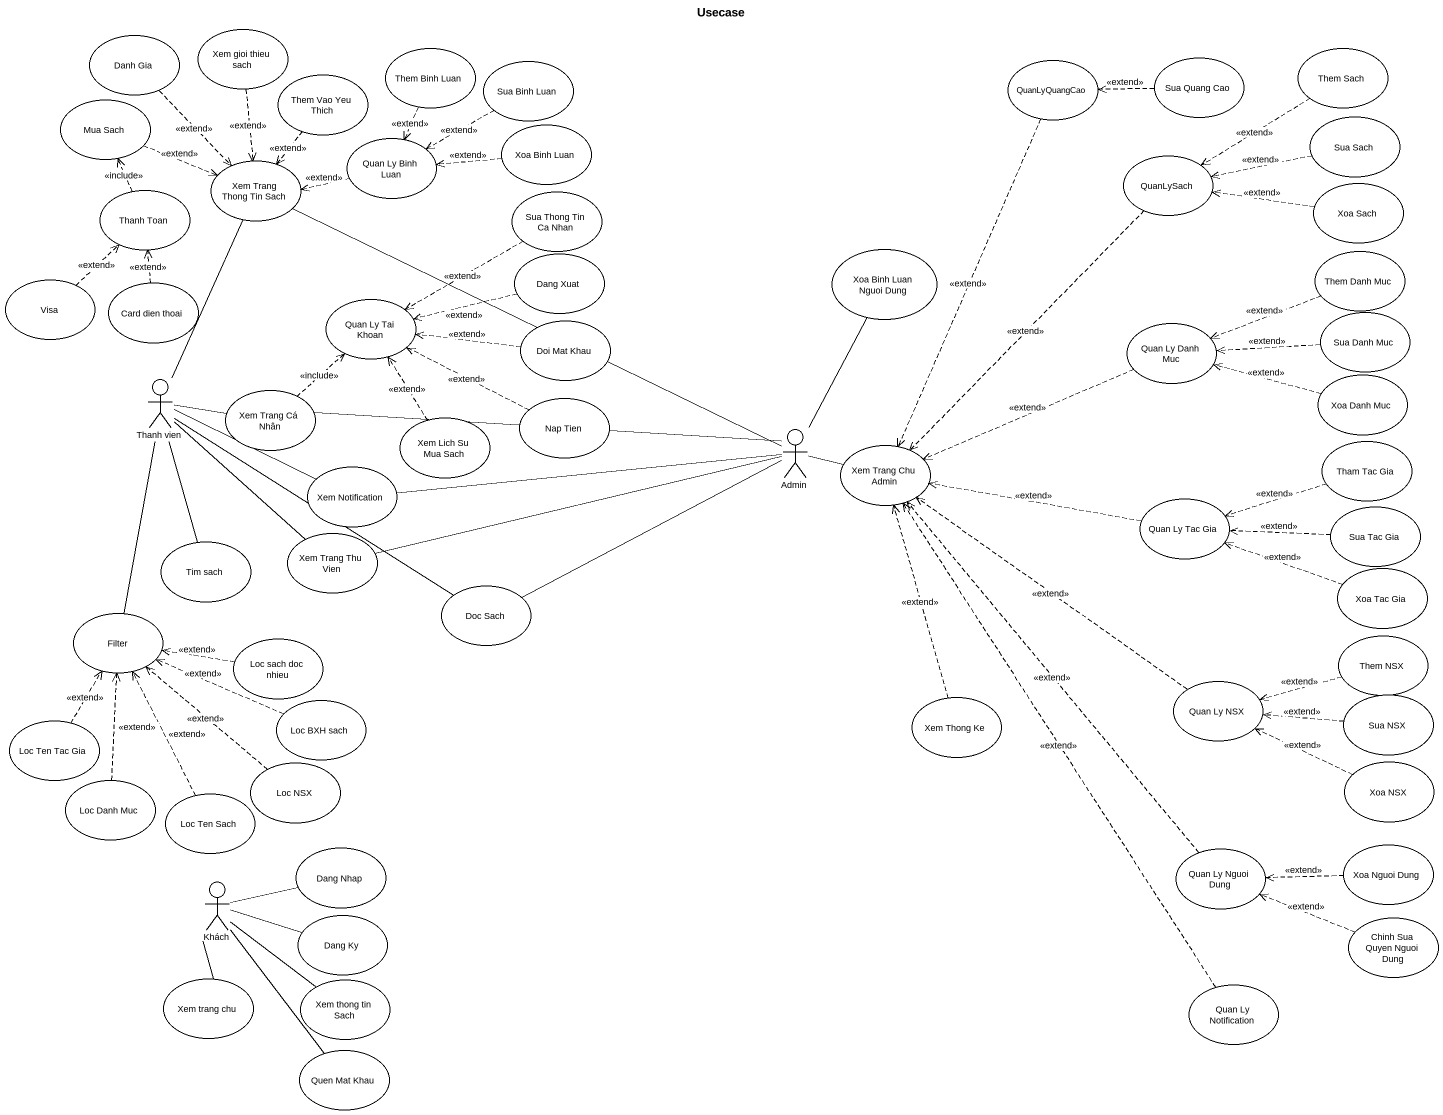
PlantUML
@startuml
title Usecase
usecase "Danh Gia" as Danh_Gia
usecase "Xem gioi thieu sach" as Xem_gioi_thieu_sach
usecase "Them Vao Yeu Thich" as Them_Vao_Yeu_Thich
usecase "Them Binh Luan" as Them_Binh_Luan
usecase "Sua Binh Luan" as Sua_Binh_Luan
usecase QuanLyQuangCao
usecase "Sua Quang Cao" as Sua_Quang_Cao
usecase "Them Sach" as Them_Sach
usecase "Mua Sach" as Mua_Sach
usecase "Quan Ly Binh Luan" as Quan_Ly_Binh_Luan
usecase "Xoa Binh Luan" as Xoa_Binh_Luan
usecase "Sua Sach" as Sua_Sach
usecase "Thanh Toan" as Thanh_Toan
usecase "Xem Trang Thong Tin Sach" as Xem_Trang_Thong_Tin_Sach
usecase QuanLySach
usecase "Xoa Sach" as Xoa_Sach
usecase "Sua Thong Tin Ca Nhan" as Sua_Thong_Tin_Ca_Nhan
usecase "Dang Xuat" as Dang_Xuat
usecase "Xoa Binh Luan Nguoi Dung" as Xoa_Binh_Luan_Nguoi_Dung
usecase "Them Danh Muc" as Them_Danh_Muc
usecase Visa
usecase "Card dien thoai" as Card_dien_thoai
usecase "Quan Ly Tai Khoan" as Quan_Ly_Tai_Khoan
usecase "Doi Mat Khau" as Doi_Mat_Khau
usecase "Quan Ly Danh Muc" as Quan_Ly_Danh_Muc
usecase "Sua Danh Muc" as Sua_Danh_Muc
actor "Thanh vien" as Thanh_vien
usecase "Xoa Danh Muc" as Xoa_Danh_Muc
usecase "Xem Trang Cá Nhân" as Xem_Trang_Cá_Nhân
usecase "Xem Lich Su Mua Sach" as Xem_Lich_Su_Mua_Sach
usecase "Nap Tien" as Nap_Tien
actor Admin
usecase "Xem Trang Chu Admin" as Xem_Trang_Chu_Admin
usecase "Tham Tac Gia" as Tham_Tac_Gia
usecase "Xem Notification" as Xem_Notification
usecase "Quan Ly Tac Gia" as Quan_Ly_Tac_Gia
usecase "Xem Trang Thu Vien" as Xem_Trang_Thu_Vien
usecase "Sua Tac Gia" as Sua_Tac_Gia
usecase "Tim sach" as Tim_sach
usecase "Xoa Tac Gia" as Xoa_Tac_Gia
usecase Filter
usecase "Doc Sach" as Doc_Sach
usecase "Loc sach doc nhieu" as Loc_sach_doc_nhieu
usecase "Them NSX" as Them_NSX
usecase "Quan Ly NSX" as Quan_Ly_NSX
usecase "Loc Ten Tac Gia" as Loc_Ten_Tac_Gia
usecase "Loc BXH sach" as Loc_BXH_sach
usecase "Xem Thong Ke" as Xem_Thong_Ke
usecase "Sua NSX" as Sua_NSX
usecase "Loc NSX" as Loc_NSX
usecase "Xoa NSX" as Xoa_NSX
usecase "Loc Danh Muc" as Loc_Danh_Muc
usecase "Loc Ten Sach" as Loc_Ten_Sach
usecase "Dang Nhap" as Dang_Nhap
usecase "Quan Ly Nguoi Dung" as Quan_Ly_Nguoi_Dung
usecase "Xoa Nguoi Dung" as Xoa_Nguoi_Dung
actor Khách
usecase "Dang Ky" as Dang_Ky
usecase "Chinh Sua Quyen Nguoi Dung" as Chinh_Sua_Quyen_Nguoi_Dung
usecase "Xem trang chu" as Xem_trang_chu
usecase "Xem thong tin Sach" as Xem_thong_tin_Sach
usecase "Quan Ly Notification" as Quan_Ly_Notification
usecase "Quen Mat Khau" as Quen_Mat_Khau
Danh_Gia ..> Xem_Trang_Thong_Tin_Sach : <<extend>>
Xem_gioi_thieu_sach ..> Xem_Trang_Thong_Tin_Sach : <<extend>>
Them_Vao_Yeu_Thich ..> Xem_Trang_Thong_Tin_Sach : <<extend>>
Them_Binh_Luan ..> Quan_Ly_Binh_Luan : <<extend>>
Sua_Binh_Luan .left.> Quan_Ly_Binh_Luan : <<extend>>
QuanLyQuangCao ..> Xem_Trang_Chu_Admin : <<extend>>
Sua_Quang_Cao .left.> QuanLyQuangCao : <<extend>>
Them_Sach ..> QuanLySach : <<extend>>
Mua_Sach .right.> Xem_Trang_Thong_Tin_Sach : <<extend>>
Quan_Ly_Binh_Luan .left.> Xem_Trang_Thong_Tin_Sach : <<extend>>
Xoa_Binh_Luan .left.> Quan_Ly_Binh_Luan : <<extend>>
Sua_Sach .left.> QuanLySach : <<extend>>
Thanh_Toan .up.> Mua_Sach : <<include>>
Xem_Trang_Thong_Tin_Sach -- Thanh_vien
QuanLySach ..> Xem_Trang_Chu_Admin : <<extend>>
Xoa_Sach .left.> QuanLySach : <<extend>>
Sua_Thong_Tin_Ca_Nhan .left.> Quan_Ly_Tai_Khoan : <<extend>>
Dang_Xuat .left.> Quan_Ly_Tai_Khoan : <<extend>>
Xoa_Binh_Luan_Nguoi_Dung -- Admin
Them_Danh_Muc .left.> Quan_Ly_Danh_Muc : <<extend>>
Visa .up.> Thanh_Toan : <<extend>>
Card_dien_thoai .up.> Thanh_Toan : <<extend>>
Doi_Mat_Khau .left.> Quan_Ly_Tai_Khoan : <<extend>>
Quan_Ly_Danh_Muc .left.> Xem_Trang_Chu_Admin : <<extend>>
Sua_Danh_Muc .left.> Quan_Ly_Danh_Muc : <<extend>>
Thanh_vien -- Xem_Trang_Thu_Vien
Thanh_vien -- Filter
Thanh_vien -- Doc_Sach
Xoa_Danh_Muc .left.> Quan_Ly_Danh_Muc : <<extend>>
Xem_Trang_Cá_Nhân .up.> Quan_Ly_Tai_Khoan : <<include>>
Xem_Trang_Cá_Nhân -left- Thanh_vien
Xem_Lich_Su_Mua_Sach .up.> Quan_Ly_Tai_Khoan : <<extend>>
Nap_Tien .left.> Quan_Ly_Tai_Khoan : <<extend>>
Admin -left- Xem_Trang_Thong_Tin_Sach
Admin -left- Xem_Trang_Cá_Nhân
Xem_Trang_Chu_Admin -left- Admin
Tham_Tac_Gia .left.> Quan_Ly_Tac_Gia : <<extend>>
Xem_Notification -left- Thanh_vien
Xem_Notification -right- Admin
Quan_Ly_Tac_Gia .left.> Xem_Trang_Chu_Admin : <<extend>>
Xem_Trang_Thu_Vien -right- Admin
Sua_Tac_Gia .left.> Quan_Ly_Tac_Gia : <<extend>>
Tim_sach -up- Thanh_vien
Xoa_Tac_Gia .left.> Quan_Ly_Tac_Gia : <<extend>>
Doc_Sach -right- Admin
Loc_sach_doc_nhieu .left.> Filter : <<extend>>
Them_NSX .left.> Quan_Ly_NSX : <<extend>>
Quan_Ly_NSX .up.> Xem_Trang_Chu_Admin : <<extend>>
Loc_Ten_Tac_Gia .up.> Filter : <<extend>>
Loc_BXH_sach .left.> Filter : <<extend>>
Xem_Thong_Ke .up.> Xem_Trang_Chu_Admin : <<extend>>
Sua_NSX .left.> Quan_Ly_NSX : <<extend>>
Loc_NSX .up.> Filter : <<extend>>
Xoa_NSX .left.> Quan_Ly_NSX : <<extend>>
Loc_Danh_Muc .up.> Filter : <<extend>>
Loc_Ten_Sach .up.> Filter : <<extend>>
Quan_Ly_Nguoi_Dung .up.> Xem_Trang_Chu_Admin : <<extend>>
Xoa_Nguoi_Dung .left.> Quan_Ly_Nguoi_Dung : <<extend>>
Khách -right- Dang_Nhap
Khách -right- Dang_Ky
Chinh_Sua_Quyen_Nguoi_Dung .left.> Quan_Ly_Nguoi_Dung : <<extend>>
Xem_trang_chu -up- Khách
Xem_thong_tin_Sach -up- Khách
Quan_Ly_Notification .up.> Xem_Trang_Chu_Admin : <<extend>>
Quen_Mat_Khau -up- Khách
@enduml
